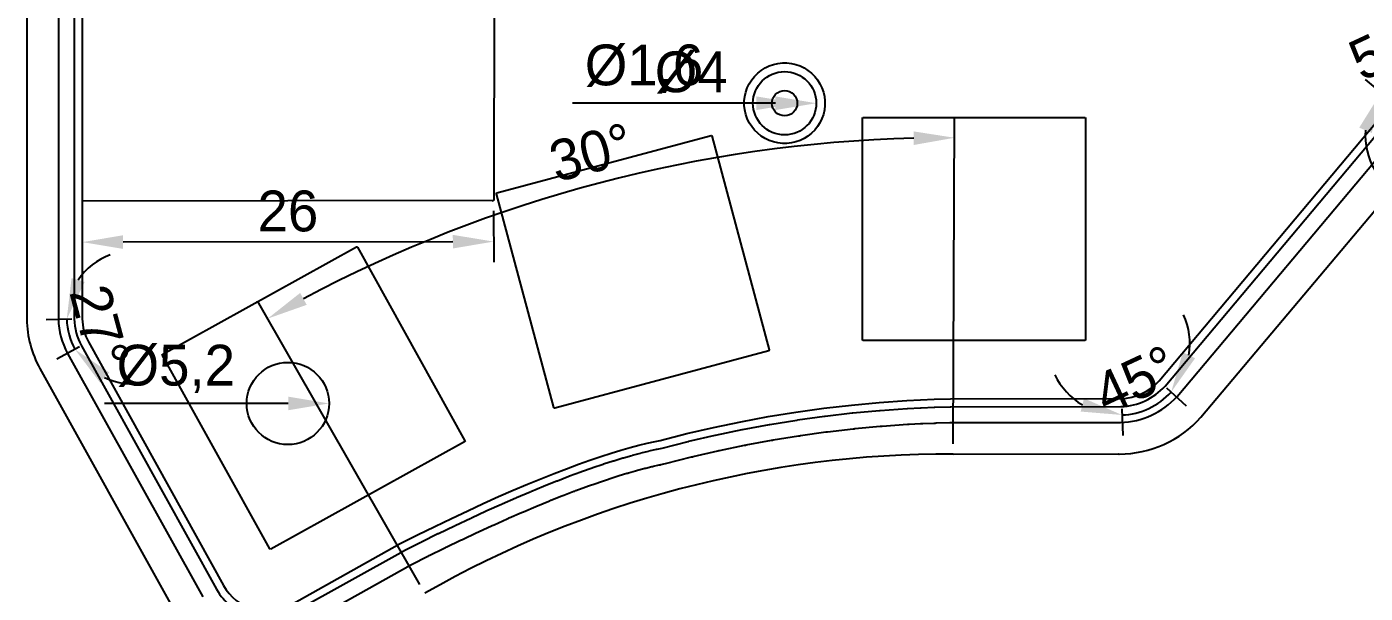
# Model space of a CAD drawing. Header units: millimetres. Extents: x 65 to 375, y -254 to -79.
# Drawn here: x 224.9 to 309.5, y -193 to -157.2 of the extents above; entities that cross this region are included whole.
import ezdxf

# ---------------------------------------------------------------- set-up
doc = ezdxf.new("R2010")
doc.units = ezdxf.units.MM
for name, color, linetype in [('Dimensions', 7, 'Continuous'), ('Edge.Cuts', 7, 'Continuous'), ('User.3', 7, 'Continuous')]:
    doc.layers.add(name, color=color, linetype=linetype)
doc.dimstyles.new('ISO-25', dxfattribs={"dimtxt": 2.5, "dimasz": 2.5, "dimexe": 1.25, "dimexo": 0.625, "dimtad": 1, "dimtxsty": 'Standard', "dimcen": 2.5, "dimadec": 0, "dimazin": 0, "dimtfac": 1, "dimtmove": 0, "dimatfit": 3, "dimfxl": 1, "dimarcsym": 0})

# ---------------------------------------------------------------- blocks, each defined once
blk = doc.blocks.new('*D10')
at = {"layer": 'Defpoints', "color": 0}
for p in [(228.445, -168.238), (254.445, -168.204), (228.448, -170.837)]:
    blk.add_point(p, dxfattribs=at)
at = {"layer": 'Dimensions', "color": 140, "lineweight": -2}
for p, q in [((228.446, -168.883), (228.45, -172.128)), ((254.446, -168.85), (254.45, -172.095)), ((251.867, -170.808), (231.03, -170.834))]:
    blk.add_line(p, q, dxfattribs=at)
at = {"layer": 'Dimensions', "color": 140}
for points in [[(231.029, -170.404), (231.031, -171.264), (228.448, -170.837)], [(251.867, -171.238), (251.866, -170.377), (254.448, -170.804)]]:
    blk.add_solid(points, dxfattribs=at)
at = {"layer": 'Dimensions', "color": 140, "insert": (241.446, -168.885), "char_height": 2.5816, "attachment_point": 5, "rotation": 0.07328}
blk.add_mtext('26', dxfattribs=at)
blk = doc.blocks.new('*D37')
at = {"layer": 'Defpoints', "color": 0}
for p in [(272.03, -162.053), (273.63, -162.053)]:
    blk.add_point(p, dxfattribs=at)
at = {"layer": 'Dimensions', "color": 140, "lineweight": -2}
blk.add_line((271.048, -162.053), (259.431, -162.053), dxfattribs=at)
at = {"layer": 'Dimensions', "color": 140}
blk.add_solid([(271.048, -162.483), (271.048, -161.622), (273.63, -162.053)], dxfattribs=at)
at = {"layer": 'Dimensions', "color": 140, "insert": (263.949, -159.87), "char_height": 2.5816, "attachment_point": 5}
blk.add_mtext('%%c1,6', dxfattribs=at)
blk = doc.blocks.new('*D45')
at = {"layer": 'Defpoints', "color": 0}
for p in [(270.83, -162.053), (274.83, -162.053)]:
    blk.add_point(p, dxfattribs=at)
at = {"layer": 'Dimensions', "color": 140, "lineweight": -2}
blk.add_line((272.248, -162.053), (264.196, -162.053), dxfattribs=at)
at = {"layer": 'Dimensions', "color": 140}
blk.add_solid([(272.248, -162.483), (272.248, -161.622), (274.83, -162.053)], dxfattribs=at)
at = {"layer": 'Dimensions', "color": 140, "insert": (266.931, -160.116), "char_height": 2.5816, "attachment_point": 5}
blk.add_mtext('%%c4', dxfattribs=at)
blk = doc.blocks.new('*D46')
at = {"layer": 'Defpoints', "color": 0}
for p in [(238.845, -181.04), (244.045, -181.04)]:
    blk.add_point(p, dxfattribs=at)
at = {"layer": 'Dimensions', "color": 140, "lineweight": -2}
blk.add_line((241.463, -181.04), (229.846, -181.04), dxfattribs=at)
at = {"layer": 'Dimensions', "color": 140}
blk.add_solid([(241.463, -181.471), (241.463, -180.61), (244.045, -181.04)], dxfattribs=at)
at = {"layer": 'Dimensions', "color": 140, "insert": (234.364, -178.858), "char_height": 2.5816, "attachment_point": 5, "rotation": 0.00005}
blk.add_mtext('%%c5,2', dxfattribs=at)
blk = doc.blocks.new('*D48')
at = {"layer": 'Defpoints', "color": 0}
for p in [(228.445, -175.684), (231.693, -175.591), (227.542, -176.371), (228.841, -177.149)]:
    blk.add_point(p, dxfattribs=at)
at = {"layer": 'Dimensions', "color": 140, "lineweight": -2}
for p, q in [((227.8, -175.703), (226.18, -175.749)), ((228.275, -177.458), (226.853, -178.235))]:
    blk.add_line(p, q, dxfattribs=at)
for start, end in [(110.4696, 146.05579), (181.64199, 208.64199), (244.22818, 279.81438)]:
    blk.add_arc((231.693, -175.591), 4.224, start, end, dxfattribs=at)
at = {"layer": 'Dimensions', "color": 140}
for points in [[(227.775, -173.113), (228.602, -173.352), (227.471, -175.712)], [(230.153, -179.083), (229.56, -179.707), (227.986, -177.616)]]:
    blk.add_solid(points, dxfattribs=at)
at = {"layer": 'Dimensions', "color": 140, "insert": (229.544, -176.173), "char_height": 2.5816, "attachment_point": 5, "rotation": 285.14199}
blk.add_mtext('27%%d', dxfattribs=at)
blk = doc.blocks.new('*D50')
at = {"layer": 'Defpoints', "color": 0}
for p in [(293.949, -177.287), (296.494, -179.619), (294.1, -180.735), (295.299, -181.566)]:
    blk.add_point(p, dxfattribs=at)
at = {"layer": 'Dimensions', "color": 140, "lineweight": -2}
for p, q in [((296.97, -180.055), (298.209, -181.19)), ((294.128, -181.38), (294.201, -183.059))]:
    blk.add_line(p, q, dxfattribs=at)
for start, end in [(350.9424, 24.38397), (205.61769, 239.05926), (272.50083, 317.50083)]:
    blk.add_arc((293.949, -177.287), 4.487, start, end, dxfattribs=at)
at = {"layer": 'Dimensions', "color": 140}
for points in [[(297.993, -177.806), (298.767, -178.181), (297.257, -180.318)], [(291.537, -181.552), (291.748, -180.718), (294.145, -181.769)]]:
    blk.add_solid(points, dxfattribs=at)
at = {"layer": 'Dimensions', "color": 140, "insert": (295.001, -179.543), "char_height": 2.5816, "attachment_point": 5, "rotation": 25.00083}
blk.add_mtext('45%%d', dxfattribs=at)
blk = doc.blocks.new('*D51')
at = {"layer": 'Defpoints', "color": 0}
for p in [(312.558, -160.034), (313.779, -160.837), (311.271, -162.007), (313.78, -164.113)]:
    blk.add_point(p, dxfattribs=at)
at = {"layer": 'Dimensions', "color": 140, "lineweight": -2}
for p, q in [((313.779, -160.192), (313.779, -158.564)), ((310.776, -161.593), (309.529, -160.546))]:
    blk.add_line(p, q, dxfattribs=at)
for start, end in [(90.00085, 140.00085), (19.40627, 54.70356), (175.29814, 210.59543)]:
    blk.add_arc((313.78, -164.113), 4.258, start, end, dxfattribs=at)
at = {"layer": 'Dimensions', "color": 140}
for points in [[(316.37, -160.228), (316.109, -161.048), (313.779, -159.855)], [(309.934, -163.927), (309.138, -163.6), (310.518, -161.376)]]:
    blk.add_solid(points, dxfattribs=at)
at = {"layer": 'Dimensions', "color": 140, "insert": (311.136, -158.443), "char_height": 2.5816, "attachment_point": 5, "rotation": 25.00085}
blk.add_mtext('50%%d', dxfattribs=at)
blk = doc.blocks.new('*D69')
at = {"layer": 'Defpoints', "color": 0}
for p in [(268.504, -165.492), (283.484, -184.245), (250.1, -193.044), (283.212, -250.94)]:
    blk.add_point(p, dxfattribs=at)
at = {"layer": 'Dimensions', "color": 140, "lineweight": -2}
for p, q in [((283.487, -183.599), (283.571, -162.945)), ((249.779, -192.484), (239.526, -174.555))]:
    blk.add_line(p, q, dxfattribs=at)
blk.add_arc((283.212, -250.94), 86.704, 91.47205, 118.05992, dxfattribs=at)
at = {"layer": 'Dimensions', "color": 140}
for points in [[(280.989, -164.694), (280.98, -163.834), (283.566, -164.236)], [(242.218, -174.051), (242.634, -174.804), (240.166, -175.675)]]:
    blk.add_solid(points, dxfattribs=at)
at = {"layer": 'Dimensions', "color": 140, "insert": (260.604, -165.167), "char_height": 2.5816, "attachment_point": 5, "rotation": 14.76598}
blk.add_mtext('30%%d', dxfattribs=at)

msp = doc.modelspace()

# ---------------------------------------------------------------- linework, layer by layer
at = {"layer": 'Edge.Cuts'}
for p, q in [((224.945, -123.0875), (224.945, -168.2375)), ((226.945, -123.0875), (226.945, -168.2375)), ((227.945, -123.0875), (227.945, -168.2375)), ((228.445, -123.0876), (228.445, -168.2375)), ((254.52, -123.1626), (254.4576, -168.1626)), ((271.3544, -159.9728), (271.5965, -159.8207)), ((271.5965, -159.8207), (271.8542, -159.6966)), ((271.8542, -159.6966), (272.1241, -159.6022)), ((272.1241, -159.6022), (272.4029, -159.5385)), ((272.4029, -159.5385), (272.687, -159.5065)), ((272.687, -159.5065), (272.973, -159.5065)), ((272.973, -159.5065), (273.2571, -159.5385)), ((273.2571, -159.5385), (273.5359, -159.6022)), ((273.5359, -159.6022), (273.8058, -159.6966)), ((273.8058, -159.6966), (274.0635, -159.8207)), ((274.0635, -159.8207), (274.3056, -159.9728)), ((270.5982, -160.819), (270.7503, -160.5769)), ((270.7503, -160.5769), (270.9286, -160.3533)), ((270.9286, -160.3533), (271.1308, -160.1511)), ((271.1308, -160.1511), (271.3544, -159.9728)), ((274.3056, -159.9728), (274.5292, -160.1511)), ((274.5292, -160.1511), (274.7314, -160.3533)), ((274.7314, -160.3533), (274.9097, -160.5769)), ((274.9097, -160.5769), (275.0618, -160.819)), ((270.316, -161.6254), (270.3797, -161.3466)), ((270.3797, -161.3466), (270.4741, -161.0767)), ((270.4741, -161.0767), (270.5982, -160.819)), ((275.0618, -160.819), (275.1859, -161.0767)), ((275.1859, -161.0767), (275.2803, -161.3466)), ((275.2803, -161.3466), (275.344, -161.6254)), ((270.284, -161.9095), (270.316, -161.6254)), ((270.284, -161.9149), (270.284, -161.9095)), ((270.284, -162.1955), (270.284, -161.9149)), ((270.316, -162.4796), (270.284, -162.1955)), ((275.344, -161.6254), (275.376, -161.9095)), ((275.376, -162.1955), (275.344, -162.4796)), ((275.376, -161.9095), (275.376, -162.1955)), ((296.4939, -179.6186), (311.2706, -162.0074)), ((296.8702, -179.9481), (311.6537, -162.3288)), ((270.3797, -162.7584), (270.316, -162.4796)), ((270.4741, -163.0283), (270.3797, -162.7584)), ((270.5982, -163.286), (270.4741, -163.0283)), ((275.1859, -163.0283), (275.0618, -163.286)), ((275.2803, -162.7584), (275.1859, -163.0283)), ((275.344, -162.4796), (275.2803, -162.7584)), ((297.6239, -180.6056), (312.4197, -162.9716)), ((270.7503, -163.5281), (270.5982, -163.286)), ((270.9286, -163.7517), (270.7503, -163.5281)), ((271.1308, -163.9539), (270.9286, -163.7517)), ((271.3544, -164.1322), (271.1308, -163.9539)), ((274.5292, -163.9539), (274.3056, -164.1322)), ((274.7314, -163.7517), (274.5292, -163.9539)), ((274.9097, -163.5281), (274.7314, -163.7517)), ((275.0618, -163.286), (274.9097, -163.5281)), ((271.5965, -164.2843), (271.3544, -164.1322)), ((271.8542, -164.4084), (271.5965, -164.2843)), ((272.1241, -164.5028), (271.8542, -164.4084)), ((272.4029, -164.5665), (272.1241, -164.5028)), ((272.687, -164.5985), (272.4029, -164.5665)), ((272.973, -164.5985), (272.687, -164.5985)), ((273.2571, -164.5665), (272.973, -164.5985)), ((273.5359, -164.5028), (273.2571, -164.5665)), ((273.8058, -164.4084), (273.5359, -164.5028)), ((274.0635, -164.2843), (273.8058, -164.4084)), ((274.3056, -164.1322), (274.0635, -164.2843)), ((299.1346, -181.9167), (313.1351, -165.2306)), ((224.945, -168.2375), (224.945, -175.7254)), ((226.945, -168.2375), (226.945, -175.7037)), ((227.945, -168.2375), (227.945, -175.6912)), ((254.445, -168.2042), (228.445, -168.2375)), ((228.445, -168.2375), (228.445, -175.6843)), ((254.3973, -168.2361), (254.3826, -168.2376)), ((254.4243, -168.2249), (254.3973, -168.2361)), ((254.445, -168.2042), (254.4243, -168.2249)), ((254.4562, -168.1772), (254.445, -168.2042)), ((254.4576, -168.1626), (254.4562, -168.1772)), ((228.4032, -177.3898), (236.9405, -192.7915)), ((228.8413, -177.1487), (237.3778, -192.5491)), ((227.5273, -177.8722), (236.0659, -193.2763)), ((225.7758, -178.8377), (234.3167, -194.2459)), ((277.0597, -181.143), (278.8106, -180.9795)), ((278.8106, -180.9795), (278.8115, -180.9795)), ((278.8115, -180.9795), (278.8123, -180.9793)), ((278.8123, -180.9793), (280.553, -180.8566)), ((280.553, -180.8566), (280.5536, -180.8566)), ((280.5536, -180.8566), (280.5543, -180.8565)), ((280.5543, -180.8565), (281.4192, -180.8104)), ((281.4192, -180.8104), (281.4196, -180.8105)), ((281.4196, -180.8105), (281.4201, -180.8104)), ((281.4201, -180.8104), (282.2793, -180.7746)), ((282.2793, -180.7746), (282.2798, -180.7747)), ((282.2798, -180.7747), (282.2802, -180.7746)), ((282.2802, -180.7746), (283.3078, -180.745)), ((283.3078, -180.745), (283.3089, -180.7451)), ((283.3089, -180.7451), (283.3099, -180.745)), ((283.3099, -180.745), (294.0999, -180.735)), ((294.0999, -180.735), (294.1, -180.735)), ((294.1, -180.735), (294.1, -180.735)), ((271.7996, -181.8743), (273.5461, -181.5915)), ((273.5461, -181.5915), (273.5469, -181.5914)), ((273.5469, -181.5914), (273.5478, -181.5912)), ((273.5478, -181.5912), (275.3013, -181.3474)), ((275.3013, -181.3474), (275.3021, -181.3474)), ((275.3021, -181.3474), (275.303, -181.3472)), ((275.303, -181.3472), (277.0581, -181.1432)), ((275.3849, -181.841), (277.0914, -181.6427)), ((277.0581, -181.1432), (277.0589, -181.1432)), ((277.0589, -181.1432), (277.0597, -181.143)), ((277.0914, -181.6427), (277.1112, -181.6423)), ((277.1112, -181.6423), (277.1307, -181.6386)), ((277.1307, -181.6386), (278.8328, -181.4796)), ((278.8328, -181.4796), (278.8524, -181.4797)), ((278.8524, -181.4797), (278.8719, -181.4764)), ((278.8719, -181.4764), (280.564, -181.357)), ((280.564, -181.357), (280.5846, -181.3576)), ((280.5846, -181.3576), (280.605, -181.3545)), ((280.605, -181.3545), (281.4216, -181.311)), ((281.4216, -181.311), (281.4434, -181.312)), ((281.4434, -181.312), (281.4651, -181.309)), ((281.4651, -181.309), (282.2757, -181.2752)), ((282.2757, -181.2752), (282.2974, -181.2764)), ((282.2974, -181.2764), (282.319, -181.2737)), ((282.319, -181.2737), (283.2978, -181.2455)), ((283.2978, -181.2455), (283.3163, -181.2468)), ((283.3163, -181.2468), (283.3348, -181.245)), ((283.3348, -181.245), (294.0766, -181.235)), ((294.0766, -181.235), (294.0862, -181.2359)), ((266.6453, -182.9483), (268.3423, -182.5544)), ((268.3423, -182.5544), (268.3431, -182.5543)), ((268.3431, -182.5543), (268.3439, -182.554)), ((268.3439, -182.554), (270.0617, -182.196)), ((270.0617, -182.196), (270.0626, -182.1959)), ((270.0626, -182.1959), (270.0634, -182.1956)), ((270.0634, -182.1956), (271.7979, -181.8746)), ((270.1784, -182.6828), (271.8648, -182.3707)), ((271.7979, -181.8746), (271.7987, -181.8746)), ((271.7987, -181.8746), (271.7996, -181.8743)), ((271.8648, -182.3707), (271.8845, -182.3691)), ((271.8845, -182.3691), (271.9036, -182.364)), ((271.9036, -182.364), (273.6019, -182.0889)), ((273.6019, -182.0889), (273.6216, -182.0877)), ((273.6216, -182.0877), (273.6408, -182.0831)), ((273.6408, -182.0831), (275.3459, -181.846)), ((275.3459, -181.846), (275.3656, -181.8452)), ((275.3656, -181.8452), (275.3849, -181.841)), ((275.5489, -182.8287), (277.1581, -182.6417)), ((277.1581, -182.6417), (277.2158, -182.6407)), ((277.2158, -182.6407), (277.2725, -182.6297)), ((277.2725, -182.6297), (278.8771, -182.4798)), ((278.8771, -182.4798), (278.9343, -182.4801)), ((278.9343, -182.4801), (278.991, -182.4705)), ((278.991, -182.4705), (280.5861, -182.358)), ((280.5861, -182.358), (280.6465, -182.3596)), ((280.6465, -182.3596), (280.7064, -182.3505)), ((280.7064, -182.3505), (281.4264, -182.3122)), ((281.4264, -182.3122), (281.491, -182.315)), ((281.491, -182.315), (281.555, -182.3061)), ((281.555, -182.3061), (282.2685, -182.2764)), ((282.2685, -182.2764), (282.3326, -182.28)), ((282.3326, -182.28), (282.3964, -182.2719)), ((282.3964, -182.2719), (283.2777, -182.2465)), ((283.2777, -182.2465), (283.3311, -182.2502)), ((283.3311, -182.2502), (283.3845, -182.2449)), ((283.3845, -182.2449), (294.03, -182.2351)), ((294.03, -182.2351), (294.0527, -182.2372)), ((264.145, -183.5571), (264.643, -183.4449)), ((264.643, -183.4449), (264.6437, -183.4448)), ((264.6437, -183.4448), (264.6444, -183.4446)), ((264.6444, -183.4446), (264.9731, -183.3769)), ((264.9731, -183.3769), (266.6437, -182.9487)), ((265.0857, -183.8642), (266.7441, -183.4392)), ((266.6437, -182.9487), (266.6445, -182.9486)), ((266.6445, -182.9486), (266.6453, -182.9483)), ((266.7441, -183.4392), (266.7635, -183.4362)), ((266.7635, -183.4362), (266.7822, -183.4299)), ((266.7822, -183.4299), (268.4317, -183.0469)), ((268.4317, -183.0469), (268.451, -183.0444)), ((268.451, -183.0444), (268.4697, -183.0385)), ((268.4697, -183.0385), (270.1398, -182.6904)), ((270.1398, -182.6904), (270.1595, -182.6883)), ((270.1595, -182.6883), (270.1784, -182.6828)), ((270.4085, -183.6572), (271.9987, -183.3629)), ((271.9987, -183.3629), (272.056, -183.358)), ((272.056, -183.358), (272.1117, -183.3433)), ((272.1117, -183.3433), (273.7135, -183.0839)), ((273.7135, -183.0839), (273.7709, -183.0803)), ((273.7709, -183.0803), (273.8269, -183.0668)), ((273.8269, -183.0668), (275.4352, -182.8432)), ((275.4352, -182.8432), (275.4927, -182.8409)), ((275.4927, -182.8409), (275.5489, -182.8287)), ((261.2199, -184.398), (261.8625, -184.191)), ((261.8625, -184.191), (261.863, -184.1909)), ((261.863, -184.1909), (261.8636, -184.1907)), ((261.8636, -184.1907), (262.4886, -184.0003)), ((262.4886, -184.0003), (262.4892, -184.0001)), ((262.4892, -184.0001), (262.4898, -183.9999)), ((262.4898, -183.9999), (263.0667, -183.8347)), ((262.6509, -184.4739), (263.1809, -184.3221)), ((263.0667, -183.8347), (263.0673, -183.8346)), ((263.0673, -183.8346), (263.068, -183.8344)), ((263.068, -183.8344), (263.6277, -183.6848)), ((263.1809, -184.3221), (263.2012, -184.3184)), ((263.2012, -184.3184), (263.2204, -184.3112)), ((263.2204, -184.3112), (263.7333, -184.1742)), ((263.6277, -183.6848), (263.6284, -183.6847)), ((263.6284, -183.6847), (263.6291, -183.6845)), ((263.6291, -183.6845), (264.1435, -183.5575)), ((263.7333, -184.1742), (263.7533, -184.1708)), ((263.7533, -184.1708), (263.7725, -184.1641)), ((263.7725, -184.1641), (264.2395, -184.0488)), ((264.1435, -183.5575), (264.1443, -183.5574)), ((264.1443, -183.5574), (264.145, -183.5571)), ((264.2395, -184.0488), (264.2596, -184.0459)), ((264.2596, -184.0459), (264.2789, -184.0395)), ((264.2789, -184.0395), (264.729, -183.9381)), ((264.729, -183.9381), (264.7495, -183.9355)), ((264.7495, -183.9355), (264.7692, -183.9294)), ((264.7692, -183.9294), (265.0857, -183.8642)), ((267.056, -184.3929), (268.6105, -184.032)), ((268.6105, -184.032), (268.6669, -184.0246)), ((268.6669, -184.0246), (268.7212, -184.0076)), ((268.7212, -184.0076), (270.296, -183.6794)), ((270.296, -183.6794), (270.3532, -183.6732)), ((270.3532, -183.6732), (270.4085, -183.6572)), ((283.4839, -184.2448), (293.9368, -184.2352)), ((293.9368, -184.2352), (293.9697, -184.2383)), ((258.2687, -185.4677), (259.0492, -185.168)), ((259.0492, -185.168), (259.0497, -185.1678)), ((259.0497, -185.1678), (259.0501, -185.1676)), ((259.0501, -185.1676), (259.8131, -184.8856)), ((259.8131, -184.8856), (259.8136, -184.8855)), ((259.8136, -184.8855), (259.814, -184.8853)), ((259.814, -184.8853), (260.5248, -184.6334)), ((260.004, -185.3484), (260.6689, -185.1127)), ((260.5248, -184.6334), (260.5253, -184.6332)), ((260.5253, -184.6332), (260.5258, -184.633)), ((260.5258, -184.633), (261.2189, -184.3983)), ((260.6689, -185.1127), (260.6896, -185.1076)), ((260.6896, -185.1076), (260.7091, -185.0988)), ((260.7091, -185.0988), (261.356, -184.8798)), ((261.2189, -184.3983), (261.2194, -184.3982)), ((261.2194, -184.3982), (261.2199, -184.398)), ((261.356, -184.8798), (261.3769, -184.8749)), ((261.3769, -184.8749), (261.3965, -184.8664)), ((261.3965, -184.8664), (261.9925, -184.6744)), ((261.9925, -184.6744), (262.0131, -184.67)), ((262.0131, -184.67), (262.0326, -184.6619)), ((262.0326, -184.6619), (262.611, -184.4857)), ((262.611, -184.4857), (262.6315, -184.4816)), ((262.6315, -184.4816), (262.6509, -184.4739)), ((263.5254, -185.2648), (263.9445, -185.1528)), ((263.9445, -185.1528), (264.0032, -185.1431)), ((264.0032, -185.1431), (264.0593, -185.1233)), ((264.0593, -185.1233), (264.4315, -185.0314)), ((264.4315, -185.0314), (264.4902, -185.0229)), ((264.4902, -185.0229), (264.5466, -185.0043)), ((264.5466, -185.0043), (264.901, -184.9244)), ((264.901, -184.9244), (264.9611, -184.9169)), ((264.9611, -184.9169), (265.019, -184.8989)), ((265.019, -184.8989), (265.3108, -184.8388)), ((265.3108, -184.8388), (266.945, -184.42)), ((266.945, -184.42), (267.0016, -184.4113)), ((267.0016, -184.4113), (267.056, -184.3929)), ((256.5831, -186.15), (257.4336, -185.8001)), ((257.4336, -185.8001), (257.434, -185.8)), ((257.434, -185.8), (257.4344, -185.7998)), ((257.4344, -185.7998), (258.2678, -185.4681)), ((257.6419, -186.2554), (258.4302, -185.9416)), ((258.2678, -185.4681), (258.2683, -185.4679)), ((258.2683, -185.4679), (258.2687, -185.4677)), ((258.4302, -185.9416), (258.4511, -185.9356)), ((258.4511, -185.9356), (258.4706, -185.9258)), ((258.4706, -185.9258), (259.2059, -185.6434)), ((259.2059, -185.6434), (259.2266, -185.6377)), ((259.2266, -185.6377), (259.2461, -185.6282)), ((259.2461, -185.6282), (259.9635, -185.3631)), ((259.9635, -185.3631), (259.9844, -185.3576)), ((259.9844, -185.3576), (260.004, -185.3484)), ((260.9573, -186.0715), (261.0183, -186.0563)), ((261.0183, -186.0563), (261.0757, -186.0305)), ((261.0757, -186.0305), (261.6304, -185.8426)), ((261.6304, -185.8426), (261.6918, -185.8284)), ((261.6918, -185.8284), (261.7496, -185.8033)), ((261.7496, -185.8033), (262.2527, -185.6412)), ((262.2527, -185.6412), (262.3132, -185.6281)), ((262.3132, -185.6281), (262.3706, -185.6043)), ((262.3706, -185.6043), (262.8556, -185.4565)), ((262.8556, -185.4565), (262.9159, -185.4444)), ((262.9159, -185.4444), (262.9732, -185.4218)), ((262.9732, -185.4218), (263.4095, -185.2968)), ((263.4095, -185.2968), (263.4688, -185.2859)), ((263.4688, -185.2859), (263.5254, -185.2648)), ((254.7596, -186.935), (255.6787, -186.5337)), ((255.6787, -186.5337), (255.679, -186.5336)), ((255.679, -186.5336), (255.6794, -186.5334)), ((255.6794, -186.5334), (256.5824, -186.1503)), ((255.8966, -186.9844), (256.7555, -186.62)), ((256.5824, -186.1503), (256.5828, -186.1502)), ((256.5828, -186.1502), (256.5831, -186.15)), ((256.7555, -186.62), (256.7763, -186.6135)), ((256.7763, -186.6135), (256.7956, -186.6032)), ((256.7956, -186.6032), (257.6013, -186.2718)), ((257.6013, -186.2718), (257.6223, -186.2654)), ((257.6223, -186.2654), (257.6419, -186.2554)), ((258.0568, -187.1665), (258.7548, -186.8887)), ((258.7548, -186.8887), (258.8166, -186.8708)), ((258.8166, -186.8708), (258.8744, -186.8419)), ((258.8744, -186.8419), (259.5192, -186.5943)), ((259.5192, -186.5943), (259.5806, -186.5773)), ((259.5806, -186.5773), (259.6381, -186.5495)), ((259.6381, -186.5495), (260.2645, -186.318)), ((260.2645, -186.318), (260.3262, -186.3018)), ((260.3262, -186.3018), (260.3841, -186.2747)), ((260.3841, -186.2747), (260.9573, -186.0715)), ((252.8045, -187.8238), (253.7887, -187.3707)), ((253.7887, -187.3707), (253.789, -187.3706)), ((253.789, -187.3706), (253.7893, -187.3704)), ((253.7893, -187.3704), (254.759, -186.9353)), ((254.0159, -187.8168), (254.9418, -187.4013)), ((254.759, -186.9353), (254.7593, -186.9352)), ((254.7593, -186.9352), (254.7596, -186.935)), ((254.9418, -187.4013), (254.9626, -187.3943)), ((254.9626, -187.3943), (254.9817, -187.3836)), ((254.9817, -187.3836), (255.8568, -187.0015)), ((255.8568, -187.0015), (255.8775, -186.9947)), ((255.8775, -186.9947), (255.8966, -186.9844)), ((256.3311, -187.8863), (257.1016, -187.5594)), ((257.1016, -187.5594), (257.1633, -187.54)), ((257.1633, -187.54), (257.2205, -187.5097)), ((257.2205, -187.5097), (257.9367, -187.2151)), ((257.9367, -187.2151), (257.999, -187.1963)), ((257.999, -187.1963), (258.0568, -187.1665)), ((250.7282, -188.8147), (251.772, -188.3109)), ((251.772, -188.3109), (251.7723, -188.3107)), ((251.7723, -188.3107), (251.7726, -188.3106)), ((251.7726, -188.3106), (252.8039, -187.8241)), ((252.0078, -188.7525), (252.9951, -188.2867)), ((252.8039, -187.8241), (252.8042, -187.824)), ((252.8042, -187.824), (252.8045, -187.8238)), ((252.9951, -188.2867), (253.0163, -188.2792)), ((253.0163, -188.2792), (253.0357, -188.2678)), ((253.0357, -188.2678), (253.976, -187.8349)), ((253.976, -187.8349), (253.9968, -187.8277)), ((253.9968, -187.8277), (254.0159, -187.8168)), ((254.4689, -188.7096), (255.3074, -188.3333)), ((255.3074, -188.3333), (255.369, -188.3125)), ((255.369, -188.3125), (255.4259, -188.2809)), ((255.4259, -188.2809), (256.2132, -187.9371)), ((256.2132, -187.9371), (256.2743, -187.9171)), ((256.2743, -187.9171), (256.3311, -187.8863)), ((248.5462, -189.903), (249.6416, -189.3509)), ((249.6416, -189.3509), (249.6419, -189.3508)), ((249.6419, -189.3508), (249.6422, -189.3506)), ((249.6422, -189.3506), (250.7276, -188.815)), ((249.8853, -189.7883), (250.9274, -189.274)), ((250.7276, -188.815), (250.7279, -188.8149)), ((250.7279, -188.8149), (250.7282, -188.8147)), ((250.9274, -189.274), (250.9481, -189.2661)), ((250.9481, -189.2661), (250.9671, -189.2546)), ((250.9671, -189.2546), (251.9675, -188.7717)), ((251.9675, -188.7717), (251.9885, -188.764)), ((251.9885, -188.764), (252.0078, -188.7525)), ((252.4781, -189.6363), (253.3777, -189.2119)), ((253.3777, -189.2119), (253.4405, -189.1895)), ((253.4405, -189.1895), (253.4981, -189.1558)), ((253.4981, -189.1558), (254.3507, -188.7633)), ((254.3507, -188.7633), (254.4122, -188.7418)), ((254.4122, -188.7418), (254.4689, -188.7096)), ((241.6261, -193.7672), (248.5434, -189.9045)), ((248.5434, -189.9045), (248.5449, -189.9039)), ((248.5449, -189.9039), (248.5462, -189.903)), ((248.7932, -190.3385), (249.8449, -189.8084)), ((249.8449, -189.8084), (249.866, -189.8002)), ((249.866, -189.8002), (249.8853, -189.7883)), ((250.3714, -190.6635), (251.327, -190.1919)), ((251.327, -190.1919), (251.3884, -190.1686)), ((251.3884, -190.1686), (251.4448, -190.1344)), ((251.4448, -190.1344), (252.3586, -189.6933)), ((252.3586, -189.6933), (252.4209, -189.6704)), ((252.4209, -189.6704), (252.4781, -189.6363)), ((241.8692, -194.2041), (248.7658, -190.353)), ((248.7658, -190.353), (248.78, -190.3468)), ((248.78, -190.3468), (248.7932, -190.3385)), ((249.287, -191.2094), (250.2515, -190.7233)), ((250.2515, -190.7233), (250.3141, -190.6991)), ((250.3141, -190.6991), (250.3714, -190.6635)), ((242.3555, -195.0779), (249.2105, -191.25)), ((249.2105, -191.25), (249.2503, -191.2327)), ((249.2503, -191.2327), (249.287, -191.2094))]:
    msp.add_line(p, q, dxfattribs=at)
for centre, radius in [((272.83, -162.0525), 2), ((272.83, -162.0525), 0.8), ((241.445, -181.0404), 2.6)]:
    msp.add_circle(centre, radius, dxfattribs=at)
for centre, radius, start, end in [((231.693, -175.5912), 6.7494, 181.139279, 208.751593), ((231.693, -175.5912), 4.7494, 181.358147, 208.703873), ((231.693, -175.5912), 3.7494, 181.528581, 208.666714), ((231.693, -175.5912), 3.2494, 181.641988, 208.641988), ((293.9494, -177.2871), 3.9512, 271.983257, 317.664435), ((293.9494, -177.2871), 3.4512, 272.500829, 317.500829), ((293.9494, -177.2871), 4.9512, 271.195868, 317.913788), ((293.9494, -177.2871), 6.9512, 270.167483, 318.239593), ((283.2115, -250.9399), 66.6956, 89.765984, 119.765984), ((240.111, -191.034), 3.625, 209.000002, 299.012817), ((240.111, -191.034), 3.125, 209.000002, 298.999999)]:
    msp.add_arc(centre, radius, start, end, dxfattribs=at)
at = {"layer": 'User.3'}
for p, q in [((277.7422, -163.01), (277.746, -162.9909)), ((277.7422, -177.01), (277.7422, -163.01)), ((277.746, -162.9909), (277.7731, -162.9638)), ((277.7731, -162.9638), (277.7922, -162.96)), ((277.7922, -162.96), (291.7922, -162.96)), ((291.7922, -162.96), (291.8114, -162.9638)), ((291.8114, -162.9638), (291.8384, -162.9909)), ((291.8384, -162.9909), (291.8422, -163.01)), ((291.8422, -163.01), (291.8422, -177.01)), ((254.6561, -167.712), (268.179, -164.0885)), ((268.179, -164.0885), (268.1985, -164.0872)), ((268.1985, -164.0872), (268.2157, -164.0971)), ((268.2157, -164.0971), (268.2317, -164.1063)), ((268.2317, -164.1063), (268.2403, -164.1238)), ((268.2403, -164.1238), (271.8637, -177.6468)), ((254.6195, -167.7537), (254.6386, -167.7206)), ((254.6207, -167.7732), (254.6195, -167.7537)), ((258.2442, -181.2962), (254.6207, -167.7732)), ((254.6386, -167.7206), (254.6561, -167.712)), ((233.5333, -177.93), (245.778, -171.1426)), ((245.778, -171.1426), (245.7966, -171.1367)), ((245.7966, -171.1367), (245.8334, -171.1472)), ((245.8334, -171.1472), (245.846, -171.1621)), ((245.846, -171.1621), (252.6333, -183.4068)), ((277.746, -177.0291), (277.7422, -177.01)), ((277.7731, -177.0562), (277.746, -177.0291)), ((277.7922, -177.06), (277.7731, -177.0562)), ((291.7922, -177.06), (277.7922, -177.06)), ((291.8114, -177.0562), (291.7922, -177.06)), ((291.8384, -177.0291), (291.8114, -177.0562)), ((291.8422, -177.01), (291.8384, -177.0291)), ((233.5079, -177.9794), (233.5185, -177.9426)), ((233.5139, -177.9979), (233.5079, -177.9794)), ((240.3012, -190.2426), (233.5139, -177.9979)), ((233.5185, -177.9426), (233.5333, -177.93)), ((271.8284, -177.708), (258.3054, -181.3315)), ((271.8459, -177.6994), (271.8284, -177.708)), ((271.865, -177.6663), (271.8459, -177.6994)), ((271.8637, -177.6468), (271.865, -177.6663)), ((258.2528, -181.3137), (258.2442, -181.2962)), ((258.286, -181.3328), (258.2528, -181.3137)), ((258.3054, -181.3315), (258.286, -181.3328)), ((252.6138, -183.4748), (240.3692, -190.2621)), ((252.6287, -183.4622), (252.6138, -183.4748)), ((252.6393, -183.4254), (252.6287, -183.4622)), ((252.6333, -183.4068), (252.6393, -183.4254)), ((240.3138, -190.2575), (240.3012, -190.2426)), ((240.3506, -190.268), (240.3138, -190.2575)), ((240.3692, -190.2621), (240.3506, -190.268))]:
    msp.add_line(p, q, dxfattribs=at)

# ---------------------------------------------------------------- dimensions: what is measured, and where the dimension line sits
at = {"layer": 'Dimensions'}
for base, center, p1, p2, picture, middle in [((312.5584, -160.0339), (313.7795, -164.1126), (313.7795, -160.8375), (311.2706, -162.0074), '*D51', (311.9801, -160.2539)), ((268.5044, -165.492), (283.2115, -250.9399), (283.4839, -184.2448), (250.0999, -193.0441), '*D69', (261.1131, -167.099)), ((227.5415, -176.3712), (231.693, -175.5912), (228.445, -175.6843), (228.8413, -177.1487), '*D48', (227.6155, -176.6946)), ((295.2986, -181.566), (293.9494, -177.2871), (294.1, -180.735), (296.4939, -179.6186), '*D50', (295.8456, -181.3533))]:
    dim = msp.add_angular_dim_3p(base=base, center=center, p1=p1, p2=p2, dimstyle='ISO-25', override={"dimscale": 1.03266, "dimlunit": 2, "dimclrd": 140, "dimclre": 140, "dimclrt": 140, "dimadec": 3, "dimazin": 2}, dxfattribs=at)
    dim.commit()
    dim.dimension.update_dxf_attribs({"geometry": picture, "text_midpoint": middle, "dimtype": 165})
for p1, p2, picture, middle in [((272.03, -162.0525), (273.63, -162.0525), '*D37', (263.9488, -162.0525)), ((270.83, -162.0525), (274.83, -162.0525), '*D45', (266.9314, -162.0525)), ((238.845, -181.0404), (244.045, -181.0404), '*D46', (234.3638, -181.0404))]:
    dim = msp.add_diameter_dim_2p(p1=p1, p2=p2, dimstyle='ISO-25', override={"dimscale": 1.03266, "dimdec": 3, "dimzin": 8, "dimlunit": 2, "dimclrd": 140, "dimclre": 140, "dimclrt": 140}, dxfattribs=at)
    dim.commit()
    dim.dimension.update_dxf_attribs({"geometry": picture, "text_midpoint": middle, "dimtype": 163})
dim = msp.add_linear_dim(base=(228.4483, -170.8375), p1=(254.445, -168.2042), p2=(228.445, -168.2375), angle=180.073277, dimstyle='ISO-25', override={"dimscale": 1.03266, "dimdec": 3, "dimzin": 8, "dimlunit": 2, "dimclrd": 140, "dimclre": 140, "dimclrt": 140}, dxfattribs=at)
dim.commit()
dim.dimension.update_dxf_attribs({"geometry": '*D10', "text_midpoint": (241.4483, -170.8209), "dimtype": 161})

doc.saveas('drawing.dxf')
